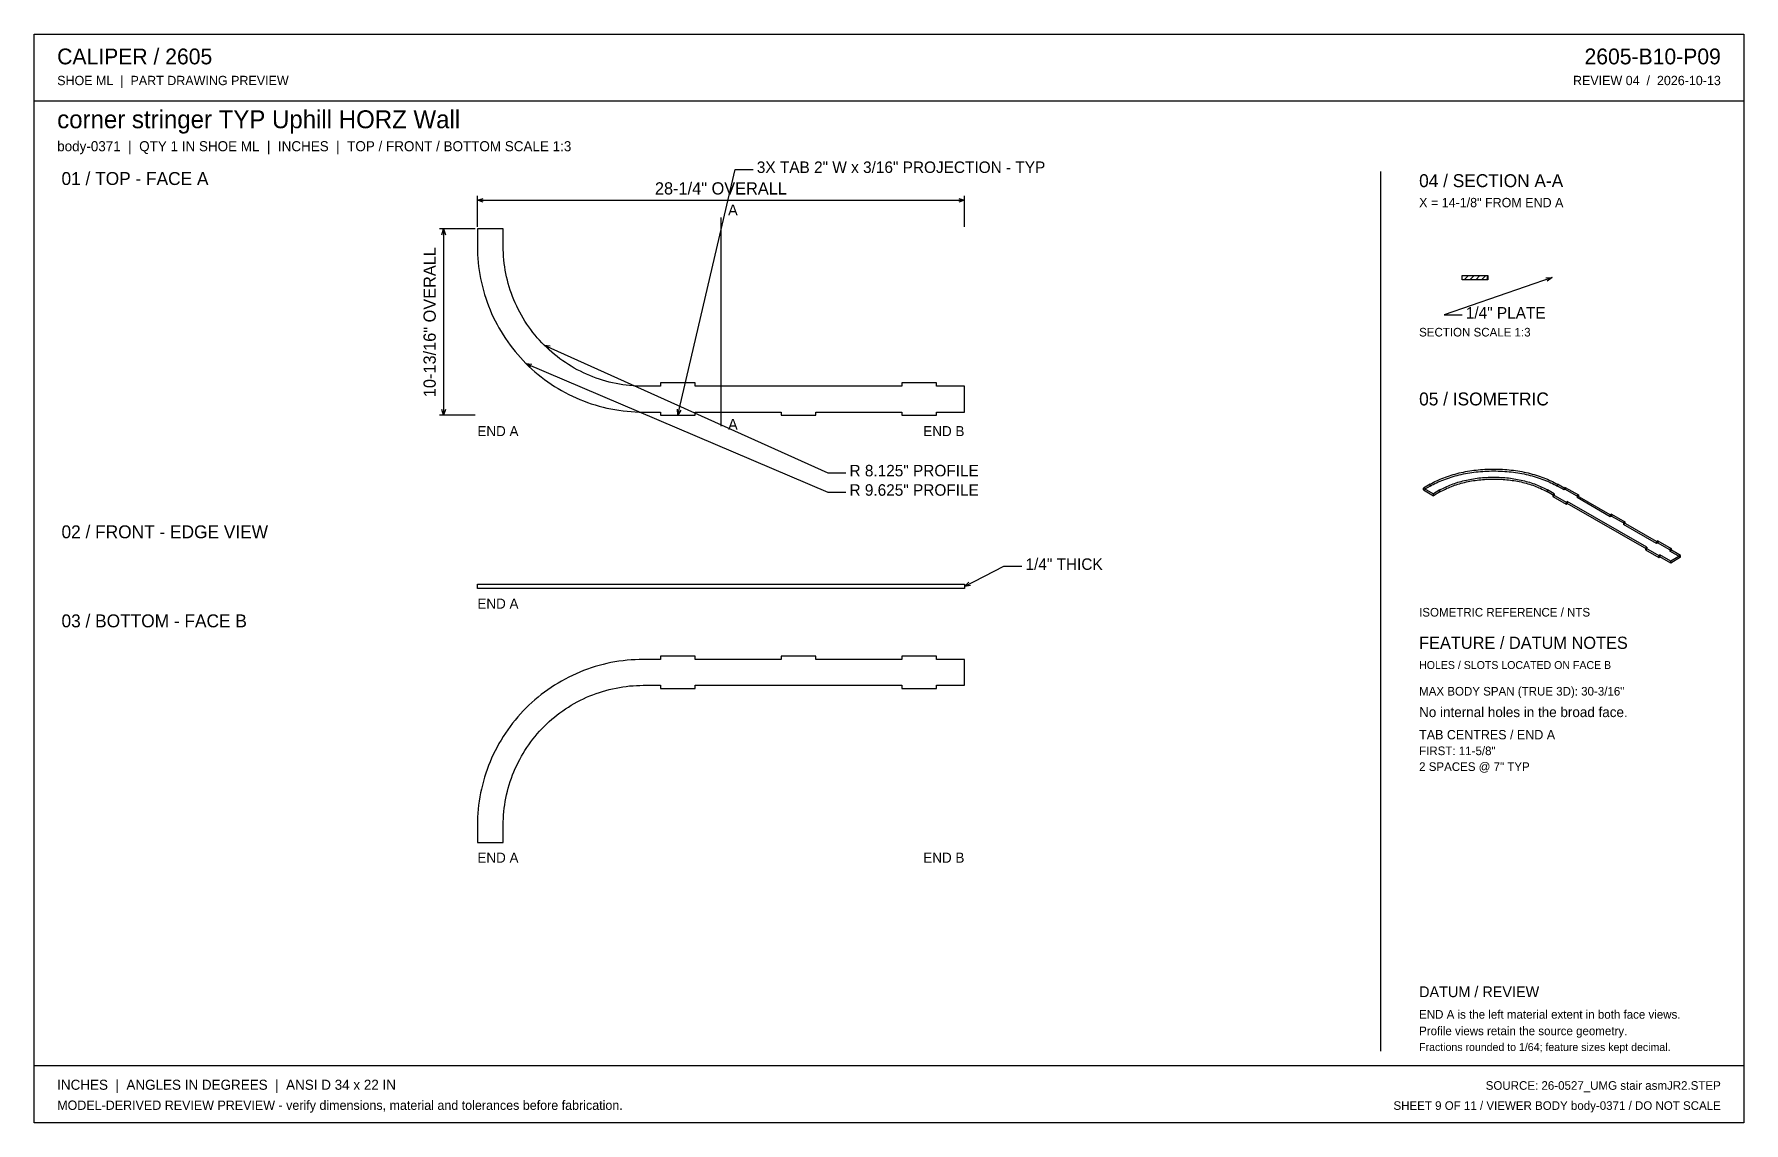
# Model space of a CAD drawing. Header units: inches. Extents: x 1.4 to 100.6, y 1.4 to 64.6.
import ezdxf
from ezdxf.enums import TextEntityAlignment as Align

# ---------------------------------------------------------------- set-up
doc = ezdxf.new("R2010")
doc.units = ezdxf.units.IN
doc.header["$MEASUREMENT"] = 0

msp = doc.modelspace()

# ---------------------------------------------------------------- linework, layer by layer
at = {"layer": 'ANNOTATION'}
for p, q in [((38.75, 42.469), (42.083, 56.74)), ((42.083, 56.74), (43.125, 56.74)), ((27.125, 53.406), (27.125, 55.198)), ((27.125, 54.948), (27.458, 55.052)), ((27.125, 54.948), (55.375, 54.948)), ((27.458, 54.844), (27.125, 54.948)), ((55.042, 55.052), (55.375, 54.948)), ((55.375, 54.948), (55.042, 54.844)), ((55.375, 53.406), (55.375, 55.198)), ((41.25, 53.948), (41.25, 41.844)), ((27, 53.281), (24.917, 53.281)), ((25.062, 52.948), (25.167, 53.281)), ((25.167, 53.281), (25.167, 42.469)), ((25.167, 53.281), (25.271, 52.948)), ((89.458, 50.458), (83.208, 48.292)), ((89.109, 50.448), (89.458, 50.458)), ((89.458, 50.458), (89.178, 50.251)), ((83.208, 48.292), (84.25, 48.292)), ((31.005, 46.536), (47.458, 39.135)), ((31.266, 46.304), (31.005, 46.536)), ((31.005, 46.536), (31.351, 46.494)), ((29.944, 45.475), (47.458, 38.01)), ((30.21, 45.249), (29.944, 45.475)), ((29.944, 45.475), (30.292, 45.44)), ((25.167, 42.469), (25.062, 42.802)), ((25.271, 42.802), (25.167, 42.469)), ((38.75, 42.469), (38.724, 42.817)), ((38.927, 42.77), (38.75, 42.469)), ((27, 42.469), (24.917, 42.469)), ((47.458, 39.135), (48.5, 39.135)), ((47.458, 38.01), (48.5, 38.01)), ((55.375, 32.542), (57.667, 33.708)), ((55.375, 32.542), (55.625, 32.786)), ((57.667, 33.708), (58.708, 33.708)), ((55.719, 32.6), (55.375, 32.542))]:
    msp.add_line(p, q, dxfattribs=at)
at = {"layer": 'OUTLINE'}
for p, q in [((1.417, 64.583), (100.583, 64.583)), ((1.417, 1.417), (1.417, 64.583)), ((100.583, 64.583), (100.583, 1.417)), ((1.417, 60.708), (100.583, 60.708)), ((79.5, 56.625), (79.5, 5.583)), ((28.625, 53.281), (27.125, 53.281)), ((27.125, 53.281), (27.125, 52.281)), ((28.625, 52.281), (28.625, 53.281)), ((27.125, 52.281), (27.128, 52.045)), ((27.128, 52.045), (27.137, 51.809)), ((27.137, 51.809), (27.151, 51.573)), ((27.151, 51.573), (27.171, 51.338)), ((28.627, 52.082), (28.625, 52.281)), ((28.635, 51.883), (28.627, 52.082)), ((28.647, 51.684), (28.635, 51.883)), ((28.664, 51.485), (28.647, 51.684)), ((27.171, 51.338), (27.197, 51.103)), ((27.197, 51.103), (27.229, 50.869)), ((27.229, 50.869), (27.267, 50.636)), ((27.267, 50.636), (27.31, 50.404)), ((28.686, 51.287), (28.664, 51.485)), ((28.713, 51.089), (28.686, 51.287)), ((28.745, 50.892), (28.713, 51.089)), ((28.781, 50.696), (28.745, 50.892)), ((28.822, 50.501), (28.781, 50.696)), ((84.24, 50.583), (85.74, 50.583)), ((84.24, 50.333), (84.24, 50.583)), ((84.365, 50.333), (84.615, 50.583)), ((84.698, 50.333), (84.948, 50.583)), ((85.031, 50.333), (85.281, 50.583)), ((85.365, 50.333), (85.615, 50.583)), ((85.698, 50.333), (85.74, 50.583)), ((85.74, 50.583), (85.74, 50.333)), ((27.31, 50.404), (27.359, 50.172)), ((27.359, 50.172), (27.413, 49.943)), ((27.413, 49.943), (27.474, 49.714)), ((27.474, 49.714), (27.539, 49.487)), ((28.868, 50.307), (28.822, 50.501)), ((28.919, 50.114), (28.868, 50.307)), ((28.975, 49.923), (28.919, 50.114)), ((29.035, 49.733), (28.975, 49.923)), ((29.1, 49.544), (29.035, 49.733)), ((85.74, 50.333), (84.24, 50.333)), ((27.539, 49.487), (27.611, 49.262)), ((27.611, 49.262), (27.688, 49.039)), ((27.688, 49.039), (27.77, 48.817)), ((27.77, 48.817), (27.858, 48.598)), ((27.858, 48.598), (27.951, 48.381)), ((29.169, 49.357), (29.1, 49.544)), ((29.243, 49.172), (29.169, 49.357)), ((29.322, 48.989), (29.243, 49.172)), ((29.405, 48.807), (29.322, 48.989)), ((29.493, 48.628), (29.405, 48.807)), ((29.584, 48.451), (29.493, 48.628)), ((27.951, 48.381), (28.049, 48.166)), ((28.049, 48.166), (28.153, 47.954)), ((28.153, 47.954), (28.262, 47.744)), ((28.262, 47.744), (28.375, 47.537)), ((29.681, 48.276), (29.584, 48.451)), ((29.781, 48.104), (29.681, 48.276)), ((29.886, 47.934), (29.781, 48.104)), ((29.994, 47.767), (29.886, 47.934)), ((30.107, 47.603), (29.994, 47.767)), ((30.224, 47.441), (30.107, 47.603)), ((28.375, 47.537), (28.494, 47.333)), ((28.494, 47.333), (28.618, 47.132)), ((28.618, 47.132), (28.747, 46.934)), ((28.747, 46.934), (28.881, 46.739)), ((28.881, 46.739), (29.019, 46.548)), ((30.345, 47.282), (30.224, 47.441)), ((30.469, 47.127), (30.345, 47.282)), ((30.598, 46.974), (30.469, 47.127)), ((30.73, 46.825), (30.598, 46.974)), ((30.865, 46.679), (30.73, 46.825)), ((31.005, 46.536), (30.865, 46.679)), ((29.019, 46.548), (29.162, 46.36)), ((29.162, 46.36), (29.31, 46.175)), ((29.31, 46.175), (29.462, 45.994)), ((29.462, 45.994), (29.618, 45.817)), ((29.618, 45.817), (29.779, 45.644)), ((29.779, 45.644), (29.944, 45.475)), ((31.147, 46.397), (31.005, 46.536)), ((31.294, 46.261), (31.147, 46.397)), ((31.443, 46.129), (31.294, 46.261)), ((31.596, 46.001), (31.443, 46.129)), ((31.751, 45.876), (31.596, 46.001)), ((31.91, 45.755), (31.751, 45.876)), ((32.072, 45.638), (31.91, 45.755)), ((32.236, 45.526), (32.072, 45.638)), ((29.944, 45.475), (30.113, 45.31)), ((30.113, 45.31), (30.286, 45.15)), ((30.286, 45.15), (30.463, 44.993)), ((30.463, 44.993), (30.644, 44.841)), ((30.644, 44.841), (30.828, 44.693)), ((30.828, 44.693), (31.016, 44.55)), ((32.403, 45.417), (32.236, 45.526)), ((32.573, 45.312), (32.403, 45.417)), ((32.745, 45.212), (32.573, 45.312)), ((32.92, 45.116), (32.745, 45.212)), ((33.097, 45.024), (32.92, 45.116)), ((33.276, 44.936), (33.097, 45.024)), ((33.457, 44.853), (33.276, 44.936)), ((33.641, 44.775), (33.457, 44.853)), ((33.826, 44.701), (33.641, 44.775)), ((34.013, 44.631), (33.826, 44.701)), ((34.201, 44.566), (34.013, 44.631)), ((31.016, 44.55), (31.208, 44.412)), ((31.208, 44.412), (31.403, 44.278)), ((31.403, 44.278), (31.601, 44.15)), ((31.601, 44.15), (31.802, 44.026)), ((31.802, 44.026), (32.006, 43.907)), ((32.006, 43.907), (32.213, 43.793)), ((32.213, 43.793), (32.422, 43.684)), ((32.422, 43.684), (32.635, 43.58)), ((34.391, 44.506), (34.201, 44.566)), ((34.583, 44.451), (34.391, 44.506)), ((34.776, 44.4), (34.583, 44.451)), ((34.97, 44.354), (34.776, 44.4)), ((35.165, 44.312), (34.97, 44.354)), ((35.361, 44.276), (35.165, 44.312)), ((35.558, 44.244), (35.361, 44.276)), ((35.755, 44.217), (35.558, 44.244)), ((35.954, 44.195), (35.755, 44.217)), ((36.152, 44.178), (35.954, 44.195)), ((36.351, 44.166), (36.152, 44.178)), ((36.551, 44.159), (36.351, 44.166)), ((36.75, 44.156), (36.551, 44.159)), ((37.75, 44.156), (36.75, 44.156)), ((39.75, 44.344), (37.75, 44.344)), ((37.75, 44.344), (37.75, 44.156)), ((39.75, 44.156), (39.75, 44.344)), ((51.75, 44.156), (39.75, 44.156)), ((53.75, 44.344), (51.75, 44.344)), ((51.75, 44.344), (51.75, 44.156)), ((53.75, 44.156), (53.75, 44.344)), ((55.375, 44.156), (53.75, 44.156)), ((55.375, 42.656), (55.375, 44.156)), ((32.635, 43.58), (32.85, 43.482)), ((32.85, 43.482), (33.067, 43.389)), ((33.067, 43.389), (33.286, 43.301)), ((33.286, 43.301), (33.507, 43.219)), ((33.507, 43.219), (33.731, 43.142)), ((33.731, 43.142), (33.956, 43.071)), ((33.956, 43.071), (34.183, 43.005)), ((34.183, 43.005), (34.411, 42.945)), ((34.411, 42.945), (34.641, 42.89)), ((34.641, 42.89), (34.872, 42.841)), ((34.872, 42.841), (35.104, 42.798)), ((35.104, 42.798), (35.338, 42.76)), ((35.338, 42.76), (35.572, 42.729)), ((35.572, 42.729), (35.807, 42.703)), ((35.807, 42.703), (36.042, 42.682)), ((36.042, 42.682), (36.278, 42.668)), ((36.278, 42.668), (36.514, 42.659)), ((36.514, 42.659), (36.75, 42.656)), ((36.75, 42.656), (37.75, 42.656)), ((37.75, 42.656), (37.75, 42.469)), ((39.75, 42.469), (39.75, 42.656)), ((39.75, 42.656), (44.75, 42.656)), ((44.75, 42.656), (44.75, 42.469)), ((46.75, 42.469), (46.75, 42.656)), ((46.75, 42.656), (51.75, 42.656)), ((51.75, 42.656), (51.75, 42.469)), ((53.75, 42.469), (53.75, 42.656)), ((53.75, 42.656), (55.375, 42.656)), ((37.75, 42.469), (39.75, 42.469)), ((44.75, 42.469), (46.75, 42.469)), ((51.75, 42.469), (53.75, 42.469)), ((82.763, 38.667), (82.864, 38.713)), ((82.864, 38.713), (82.966, 38.758)), ((82.966, 38.758), (83.069, 38.801)), ((82.966, 38.647), (83.069, 38.69)), ((83.069, 38.801), (83.175, 38.843)), ((83.069, 38.69), (83.175, 38.732)), ((83.175, 38.843), (83.283, 38.883)), ((83.175, 38.732), (83.283, 38.773)), ((83.283, 38.883), (83.392, 38.922)), ((83.283, 38.773), (83.392, 38.811)), ((83.392, 38.922), (83.503, 38.959)), ((83.392, 38.811), (83.503, 38.849)), ((83.503, 38.959), (83.615, 38.995)), ((83.503, 38.849), (83.615, 38.884)), ((83.615, 38.995), (83.729, 39.029)), ((83.615, 38.884), (83.729, 38.918)), ((83.729, 39.029), (83.844, 39.062)), ((83.729, 38.918), (83.844, 38.951)), ((83.844, 39.062), (83.96, 39.093)), ((83.844, 38.951), (83.96, 38.982)), ((83.96, 39.093), (84.078, 39.122)), ((83.96, 38.982), (84.078, 39.011)), ((84.078, 39.122), (84.197, 39.149)), ((84.078, 39.011), (84.197, 39.038)), ((84.197, 39.149), (84.317, 39.175)), ((84.197, 39.038), (84.317, 39.064)), ((84.29, 38.663), (84.39, 38.688)), ((84.317, 39.175), (84.439, 39.199)), ((84.317, 39.064), (84.439, 39.088)), ((84.39, 38.688), (84.49, 38.711)), ((84.439, 39.199), (84.561, 39.221)), ((84.439, 39.088), (84.561, 39.111)), ((84.49, 38.711), (84.592, 38.732)), ((84.561, 39.221), (84.684, 39.242)), ((84.561, 39.111), (84.684, 39.131)), ((84.592, 38.732), (84.694, 38.753)), ((84.684, 39.242), (84.808, 39.261)), ((84.684, 39.131), (84.808, 39.15)), ((84.694, 38.753), (84.797, 38.772)), ((84.797, 38.772), (84.901, 38.789)), ((84.797, 38.661), (84.901, 38.678)), ((84.808, 39.261), (84.933, 39.278)), ((84.808, 39.15), (84.933, 39.167)), ((84.901, 38.789), (85.006, 38.805)), ((84.901, 38.678), (85.006, 38.694)), ((84.933, 39.278), (85.058, 39.293)), ((84.933, 39.167), (85.058, 39.183)), ((85.006, 38.805), (85.111, 38.819)), ((85.006, 38.694), (85.111, 38.709)), ((85.058, 39.293), (85.184, 39.307)), ((85.058, 39.183), (85.184, 39.196)), ((85.111, 38.819), (85.217, 38.832)), ((85.111, 38.709), (85.217, 38.722)), ((85.184, 39.307), (85.311, 39.319)), ((85.184, 39.196), (85.311, 39.208)), ((85.217, 38.832), (85.323, 38.844)), ((85.217, 38.722), (85.323, 38.733)), ((85.311, 39.319), (85.438, 39.329)), ((85.311, 39.208), (85.438, 39.218)), ((85.323, 38.844), (85.43, 38.854)), ((85.323, 38.733), (85.43, 38.743)), ((85.43, 38.854), (85.537, 38.862)), ((85.43, 38.743), (85.537, 38.751)), ((85.438, 39.329), (85.565, 39.337)), ((85.438, 39.218), (85.565, 39.226)), ((85.537, 38.862), (85.645, 38.869)), ((85.537, 38.751), (85.645, 38.758)), ((85.565, 39.337), (85.693, 39.343)), ((85.565, 39.226), (85.693, 39.232)), ((85.645, 38.869), (85.753, 38.874)), ((85.645, 38.758), (85.753, 38.764)), ((85.693, 39.343), (85.821, 39.348)), ((85.693, 39.232), (85.821, 39.237)), ((85.753, 38.874), (85.861, 38.878)), ((85.753, 38.764), (85.861, 38.767)), ((85.821, 39.348), (85.949, 39.35)), ((85.821, 39.237), (85.949, 39.24)), ((85.861, 38.878), (85.969, 38.881)), ((85.861, 38.767), (85.969, 38.77)), ((85.949, 39.35), (86.077, 39.351)), ((85.949, 39.24), (86.077, 39.24)), ((85.969, 38.881), (86.077, 38.881)), ((85.969, 38.77), (86.077, 38.771)), ((86.077, 39.351), (86.205, 39.35)), ((86.077, 39.24), (86.205, 39.24)), ((86.077, 38.881), (86.185, 38.881)), ((86.077, 38.771), (86.185, 38.77)), ((86.185, 38.881), (86.293, 38.878)), ((86.185, 38.77), (86.293, 38.767)), ((86.205, 39.35), (86.333, 39.348)), ((86.205, 39.24), (86.333, 39.237)), ((86.293, 38.878), (86.401, 38.874)), ((86.293, 38.767), (86.401, 38.764)), ((86.333, 39.348), (86.461, 39.343)), ((86.333, 39.237), (86.461, 39.232)), ((86.401, 38.874), (86.509, 38.869)), ((86.401, 38.764), (86.509, 38.758)), ((86.461, 39.343), (86.589, 39.337)), ((86.461, 39.232), (86.589, 39.226)), ((86.509, 38.869), (86.617, 38.862)), ((86.509, 38.758), (86.617, 38.751)), ((86.589, 39.337), (86.716, 39.329)), ((86.589, 39.226), (86.716, 39.218)), ((86.617, 38.862), (86.724, 38.854)), ((86.617, 38.751), (86.724, 38.743)), ((86.716, 39.329), (86.843, 39.319)), ((86.716, 39.218), (86.843, 39.208)), ((86.724, 38.854), (86.831, 38.844)), ((86.724, 38.743), (86.831, 38.733)), ((86.831, 38.844), (86.937, 38.832)), ((86.831, 38.733), (86.937, 38.722)), ((86.843, 39.319), (86.97, 39.307)), ((86.843, 39.208), (86.97, 39.196)), ((86.937, 38.832), (87.043, 38.819)), ((86.937, 38.722), (87.043, 38.709)), ((86.97, 39.307), (87.096, 39.293)), ((86.97, 39.196), (87.096, 39.183)), ((87.043, 38.819), (87.148, 38.805)), ((87.043, 38.709), (87.148, 38.694)), ((87.096, 39.293), (87.221, 39.278)), ((87.096, 39.183), (87.221, 39.167)), ((87.148, 38.805), (87.253, 38.789)), ((87.148, 38.694), (87.253, 38.678)), ((87.221, 39.278), (87.346, 39.261)), ((87.221, 39.167), (87.346, 39.15)), ((87.253, 38.789), (87.357, 38.772)), ((87.253, 38.678), (87.357, 38.661)), ((87.346, 39.261), (87.47, 39.242)), ((87.346, 39.15), (87.47, 39.131)), ((87.357, 38.772), (87.46, 38.753)), ((87.46, 38.753), (87.562, 38.732)), ((87.47, 39.242), (87.593, 39.221)), ((87.47, 39.131), (87.593, 39.111)), ((87.562, 38.732), (87.664, 38.711)), ((87.593, 39.221), (87.715, 39.199)), ((87.593, 39.111), (87.715, 39.088)), ((87.664, 38.711), (87.764, 38.688)), ((87.715, 39.199), (87.836, 39.175)), ((87.715, 39.088), (87.836, 39.064)), ((87.764, 38.688), (87.864, 38.663)), ((87.836, 39.175), (87.957, 39.149)), ((87.836, 39.064), (87.957, 39.038)), ((87.957, 39.149), (88.076, 39.122)), ((87.957, 39.038), (88.076, 39.011)), ((88.076, 39.122), (88.193, 39.093)), ((88.076, 39.011), (88.193, 38.982)), ((88.193, 39.093), (88.31, 39.062)), ((88.193, 38.982), (88.31, 38.951)), ((88.31, 39.062), (88.425, 39.029)), ((88.31, 38.951), (88.425, 38.918)), ((88.425, 39.029), (88.539, 38.995)), ((88.425, 38.918), (88.539, 38.884)), ((88.539, 38.995), (88.651, 38.959)), ((88.539, 38.884), (88.651, 38.849)), ((88.651, 38.959), (88.762, 38.922)), ((88.651, 38.849), (88.762, 38.811)), ((88.762, 38.922), (88.871, 38.883)), ((88.762, 38.811), (88.871, 38.773)), ((88.871, 38.883), (88.979, 38.843)), ((88.871, 38.773), (88.979, 38.732)), ((88.979, 38.843), (89.084, 38.801)), ((88.979, 38.732), (89.084, 38.69)), ((89.084, 38.801), (89.188, 38.758)), ((89.084, 38.69), (89.188, 38.647)), ((89.188, 38.758), (89.29, 38.713)), ((89.29, 38.713), (89.39, 38.667)), ((82.384, 38.468), (82, 38.246)), ((82.384, 38.357), (82, 38.136)), ((82, 38.136), (82, 38.246)), ((82, 38.246), (82.576, 37.914)), ((82, 38.136), (82.576, 37.803)), ((82.384, 38.468), (82.475, 38.52)), ((82.384, 38.357), (82.384, 38.468)), ((82.384, 38.357), (82.475, 38.409)), ((82.475, 38.52), (82.569, 38.57)), ((82.475, 38.409), (82.569, 38.459)), ((82.569, 38.57), (82.665, 38.619)), ((82.569, 38.459), (82.665, 38.508)), ((82.959, 38.136), (82.576, 37.914)), ((82.959, 38.025), (82.576, 37.803)), ((82.576, 37.803), (82.576, 37.914)), ((82.665, 38.619), (82.763, 38.667)), ((82.665, 38.508), (82.763, 38.556)), ((82.763, 38.556), (82.864, 38.602)), ((82.864, 38.602), (82.966, 38.647)), ((82.959, 38.136), (83.037, 38.179)), ((82.959, 38.025), (82.959, 38.136)), ((82.959, 38.025), (83.037, 38.069)), ((83.037, 38.179), (83.116, 38.222)), ((83.037, 38.069), (83.116, 38.111)), ((83.116, 38.222), (83.197, 38.263)), ((83.116, 38.111), (83.197, 38.152)), ((83.197, 38.263), (83.28, 38.303)), ((83.197, 38.152), (83.28, 38.193)), ((83.28, 38.303), (83.364, 38.343)), ((83.28, 38.193), (83.364, 38.232)), ((83.364, 38.343), (83.45, 38.38)), ((83.364, 38.232), (83.45, 38.27)), ((83.45, 38.38), (83.538, 38.417)), ((83.45, 38.27), (83.538, 38.306)), ((83.538, 38.417), (83.627, 38.452)), ((83.538, 38.306), (83.627, 38.342)), ((83.627, 38.452), (83.718, 38.486)), ((83.627, 38.342), (83.718, 38.376)), ((83.718, 38.486), (83.81, 38.519)), ((83.718, 38.376), (83.81, 38.408)), ((83.81, 38.519), (83.904, 38.551)), ((83.81, 38.408), (83.904, 38.44)), ((83.904, 38.551), (83.999, 38.581)), ((83.904, 38.44), (83.999, 38.47)), ((83.999, 38.581), (84.095, 38.609)), ((83.999, 38.47), (84.095, 38.499)), ((84.095, 38.609), (84.192, 38.637)), ((84.095, 38.499), (84.192, 38.526)), ((84.192, 38.637), (84.29, 38.663)), ((84.192, 38.526), (84.29, 38.552)), ((84.29, 38.552), (84.39, 38.577)), ((84.39, 38.577), (84.49, 38.6)), ((84.49, 38.6), (84.592, 38.622)), ((84.592, 38.622), (84.694, 38.642)), ((84.694, 38.642), (84.797, 38.661)), ((87.357, 38.661), (87.46, 38.642)), ((87.46, 38.642), (87.562, 38.622)), ((87.562, 38.622), (87.664, 38.6)), ((87.664, 38.6), (87.764, 38.577)), ((87.764, 38.577), (87.864, 38.552)), ((87.864, 38.663), (87.962, 38.637)), ((87.864, 38.552), (87.962, 38.526)), ((87.962, 38.637), (88.059, 38.609)), ((87.962, 38.526), (88.059, 38.499)), ((88.059, 38.609), (88.155, 38.581)), ((88.059, 38.499), (88.155, 38.47)), ((88.155, 38.581), (88.25, 38.551)), ((88.155, 38.47), (88.25, 38.44)), ((88.25, 38.551), (88.344, 38.519)), ((88.25, 38.44), (88.344, 38.408)), ((88.344, 38.519), (88.436, 38.486)), ((88.344, 38.408), (88.436, 38.376)), ((88.436, 38.486), (88.526, 38.452)), ((88.436, 38.376), (88.526, 38.342)), ((88.526, 38.452), (88.616, 38.417)), ((88.526, 38.342), (88.616, 38.306)), ((88.616, 38.417), (88.703, 38.38)), ((88.616, 38.306), (88.703, 38.27)), ((88.703, 38.38), (88.789, 38.343)), ((88.703, 38.27), (88.789, 38.232)), ((88.789, 38.343), (88.874, 38.303)), ((88.789, 38.232), (88.874, 38.193)), ((88.874, 38.303), (88.957, 38.263)), ((88.874, 38.193), (88.957, 38.152)), ((88.957, 38.263), (89.038, 38.222)), ((88.957, 38.152), (89.038, 38.111)), ((89.038, 38.222), (89.117, 38.179)), ((89.038, 38.111), (89.117, 38.069)), ((89.117, 38.179), (89.195, 38.136)), ((89.117, 38.069), (89.195, 38.025)), ((89.188, 38.647), (89.29, 38.602)), ((89.578, 37.914), (89.195, 38.136)), ((89.195, 38.025), (89.195, 38.136)), ((89.578, 37.803), (89.195, 38.025)), ((89.29, 38.602), (89.39, 38.556)), ((89.39, 38.667), (89.488, 38.619)), ((89.39, 38.556), (89.488, 38.508)), ((89.488, 38.619), (89.584, 38.57)), ((89.488, 38.508), (89.584, 38.459)), ((89.506, 37.873), (89.578, 37.914)), ((89.506, 37.873), (90.274, 37.43)), ((89.506, 37.873), (89.506, 37.762)), ((89.506, 37.762), (89.578, 37.803)), ((89.506, 37.762), (90.274, 37.319)), ((89.578, 37.914), (89.578, 37.803)), ((89.584, 38.57), (89.678, 38.52)), ((89.584, 38.459), (89.678, 38.409)), ((89.678, 38.52), (89.77, 38.468)), ((89.678, 38.409), (89.77, 38.357)), ((90.154, 38.246), (89.77, 38.468)), ((89.77, 38.357), (89.77, 38.468)), ((90.154, 38.136), (89.77, 38.357)), ((90.226, 38.288), (90.154, 38.246)), ((90.154, 38.246), (90.154, 38.136)), ((90.226, 38.177), (90.154, 38.136)), ((90.226, 38.288), (90.226, 38.177)), ((90.226, 38.288), (90.993, 37.845)), ((90.226, 38.177), (90.993, 37.734)), ((90.993, 37.845), (90.921, 37.803)), ((90.921, 37.803), (90.921, 37.693)), ((92.84, 36.696), (90.921, 37.803)), ((90.993, 37.734), (90.921, 37.693)), ((92.84, 36.585), (90.921, 37.693)), ((90.993, 37.845), (90.993, 37.734)), ((90.274, 37.43), (90.346, 37.471)), ((90.274, 37.43), (90.274, 37.319)), ((90.274, 37.319), (90.346, 37.36)), ((94.95, 34.813), (90.346, 37.471)), ((90.346, 37.471), (90.346, 37.36)), ((94.95, 34.702), (90.346, 37.36)), ((92.912, 36.737), (92.84, 36.696)), ((92.84, 36.696), (92.84, 36.585)), ((92.912, 36.737), (93.679, 36.294)), ((92.912, 36.737), (92.912, 36.626)), ((92.912, 36.626), (92.84, 36.585)), ((92.912, 36.626), (93.679, 36.183)), ((93.679, 36.294), (93.607, 36.253)), ((95.526, 35.145), (93.607, 36.253)), ((93.607, 36.253), (93.607, 36.142)), ((93.679, 36.183), (93.607, 36.142)), ((95.526, 35.034), (93.607, 36.142)), ((93.679, 36.294), (93.679, 36.183)), ((94.878, 34.771), (94.95, 34.813)), ((94.878, 34.771), (95.646, 34.328)), ((94.878, 34.771), (94.878, 34.66)), ((94.95, 34.813), (94.95, 34.702)), ((95.598, 35.186), (95.526, 35.145)), ((95.526, 35.145), (95.526, 35.034)), ((95.598, 35.076), (95.526, 35.034)), ((95.598, 35.186), (95.598, 35.076)), ((95.598, 35.186), (96.365, 34.743)), ((95.598, 35.076), (96.365, 34.633)), ((96.365, 34.743), (96.293, 34.702)), ((96.365, 34.743), (96.365, 34.633)), ((94.878, 34.66), (94.95, 34.702)), ((94.878, 34.66), (95.646, 34.217)), ((95.646, 34.328), (95.718, 34.37)), ((95.646, 34.328), (95.646, 34.217)), ((95.646, 34.217), (95.718, 34.259)), ((95.718, 34.37), (95.718, 34.259)), ((96.341, 34.01), (95.718, 34.37)), ((96.341, 33.899), (95.718, 34.259)), ((96.917, 34.342), (96.293, 34.702)), ((96.293, 34.702), (96.293, 34.591)), ((96.365, 34.633), (96.293, 34.591)), ((96.917, 34.231), (96.293, 34.591)), ((96.917, 34.342), (96.341, 34.01)), ((96.917, 34.231), (96.341, 33.899)), ((96.341, 33.899), (96.341, 34.01)), ((96.917, 34.231), (96.917, 34.342)), ((27.125, 32.667), (55.375, 32.667)), ((27.125, 32.417), (27.125, 32.667)), ((55.375, 32.417), (27.125, 32.417)), ((55.375, 32.667), (55.375, 32.417)), ((33.731, 27.816), (33.507, 27.739)), ((33.956, 27.888), (33.731, 27.816)), ((34.183, 27.953), (33.956, 27.888)), ((34.411, 28.014), (34.183, 27.953)), ((34.641, 28.068), (34.411, 28.014)), ((34.872, 28.117), (34.641, 28.068)), ((35.104, 28.16), (34.872, 28.117)), ((35.338, 28.198), (35.104, 28.16)), ((35.572, 28.23), (35.338, 28.198)), ((35.807, 28.256), (35.572, 28.23)), ((36.042, 28.276), (35.807, 28.256)), ((36.278, 28.29), (36.042, 28.276)), ((36.514, 28.299), (36.278, 28.29)), ((36.75, 28.302), (36.514, 28.299)), ((37.75, 28.302), (36.75, 28.302)), ((39.75, 28.49), (37.75, 28.49)), ((37.75, 28.49), (37.75, 28.302)), ((39.75, 28.302), (39.75, 28.49)), ((44.75, 28.302), (39.75, 28.302)), ((46.75, 28.49), (44.75, 28.49)), ((44.75, 28.49), (44.75, 28.302)), ((46.75, 28.302), (46.75, 28.49)), ((51.75, 28.302), (46.75, 28.302)), ((53.75, 28.49), (51.75, 28.49)), ((51.75, 28.49), (51.75, 28.302)), ((53.75, 28.302), (53.75, 28.49)), ((55.375, 28.302), (53.75, 28.302)), ((55.375, 26.802), (55.375, 28.302)), ((31.601, 26.809), (31.403, 26.68)), ((31.802, 26.933), (31.601, 26.809)), ((32.006, 27.052), (31.802, 26.933)), ((32.213, 27.166), (32.006, 27.052)), ((32.422, 27.274), (32.213, 27.166)), ((32.635, 27.378), (32.422, 27.274)), ((32.85, 27.476), (32.635, 27.378)), ((33.067, 27.569), (32.85, 27.476)), ((33.286, 27.657), (33.067, 27.569)), ((33.507, 27.739), (33.286, 27.657)), ((35.954, 26.763), (36.152, 26.78)), ((36.152, 26.78), (36.351, 26.792)), ((36.351, 26.792), (36.551, 26.8)), ((36.551, 26.8), (36.75, 26.802)), ((36.75, 26.802), (37.75, 26.802)), ((37.75, 26.802), (37.75, 26.615)), ((39.75, 26.615), (39.75, 26.802)), ((39.75, 26.802), (51.75, 26.802)), ((51.75, 26.802), (51.75, 26.615)), ((53.75, 26.615), (53.75, 26.802)), ((53.75, 26.802), (55.375, 26.802)), ((30.286, 25.809), (30.113, 25.648)), ((30.463, 25.965), (30.286, 25.809)), ((30.644, 26.117), (30.463, 25.965)), ((30.828, 26.265), (30.644, 26.117)), ((31.016, 26.408), (30.828, 26.265)), ((31.208, 26.546), (31.016, 26.408)), ((31.403, 26.68), (31.208, 26.546)), ((32.745, 25.747), (32.92, 25.843)), ((32.92, 25.843), (33.097, 25.935)), ((33.097, 25.935), (33.276, 26.022)), ((33.276, 26.022), (33.457, 26.105)), ((33.457, 26.105), (33.641, 26.184)), ((33.641, 26.184), (33.826, 26.258)), ((33.826, 26.258), (34.013, 26.327)), ((34.013, 26.327), (34.201, 26.392)), ((34.201, 26.392), (34.391, 26.452)), ((34.391, 26.452), (34.583, 26.508)), ((34.583, 26.508), (34.776, 26.559)), ((34.776, 26.559), (34.97, 26.605)), ((34.97, 26.605), (35.165, 26.646)), ((35.165, 26.646), (35.361, 26.682)), ((35.361, 26.682), (35.558, 26.714)), ((35.558, 26.714), (35.755, 26.741)), ((35.755, 26.741), (35.954, 26.763)), ((37.75, 26.615), (39.75, 26.615)), ((51.75, 26.615), (53.75, 26.615)), ((29.462, 24.964), (29.31, 24.783)), ((29.618, 25.141), (29.462, 24.964)), ((29.779, 25.314), (29.618, 25.141)), ((29.944, 25.483), (29.779, 25.314)), ((30.113, 25.648), (29.944, 25.483)), ((31.294, 24.697), (31.443, 24.829)), ((31.443, 24.829), (31.596, 24.958)), ((31.596, 24.958), (31.751, 25.082)), ((31.751, 25.082), (31.91, 25.203)), ((31.91, 25.203), (32.072, 25.32)), ((32.072, 25.32), (32.236, 25.433)), ((32.236, 25.433), (32.403, 25.542)), ((32.403, 25.542), (32.573, 25.646)), ((32.573, 25.646), (32.745, 25.747)), ((28.618, 23.826), (28.494, 23.625)), ((28.747, 24.024), (28.618, 23.826)), ((28.881, 24.219), (28.747, 24.024)), ((29.019, 24.411), (28.881, 24.219)), ((29.162, 24.599), (29.019, 24.411)), ((29.31, 24.783), (29.162, 24.599)), ((30.345, 23.676), (30.469, 23.832)), ((30.469, 23.832), (30.598, 23.984)), ((30.598, 23.984), (30.73, 24.133)), ((30.73, 24.133), (30.865, 24.28)), ((30.865, 24.28), (31.005, 24.422)), ((31.005, 24.422), (31.147, 24.562)), ((31.147, 24.562), (31.294, 24.697)), ((28.153, 23.005), (28.049, 22.792)), ((28.262, 23.214), (28.153, 23.005)), ((28.375, 23.421), (28.262, 23.214)), ((28.494, 23.625), (28.375, 23.421)), ((29.681, 22.682), (29.781, 22.854)), ((29.781, 22.854), (29.886, 23.024)), ((29.886, 23.024), (29.994, 23.191)), ((29.994, 23.191), (30.107, 23.356)), ((30.107, 23.356), (30.224, 23.517)), ((30.224, 23.517), (30.345, 23.676)), ((27.688, 21.92), (27.611, 21.696)), ((27.77, 22.141), (27.688, 21.92)), ((27.858, 22.36), (27.77, 22.141)), ((27.951, 22.578), (27.858, 22.36)), ((28.049, 22.792), (27.951, 22.578)), ((29.243, 21.786), (29.322, 21.97)), ((29.322, 21.97), (29.405, 22.151)), ((29.405, 22.151), (29.493, 22.33)), ((29.493, 22.33), (29.584, 22.507)), ((29.584, 22.507), (29.681, 22.682)), ((27.413, 21.016), (27.359, 20.786)), ((27.474, 21.244), (27.413, 21.016)), ((27.539, 21.471), (27.474, 21.244)), ((27.611, 21.696), (27.539, 21.471)), ((28.868, 20.651), (28.919, 20.844)), ((28.919, 20.844), (28.975, 21.036)), ((28.975, 21.036), (29.035, 21.226)), ((29.035, 21.226), (29.1, 21.414)), ((29.1, 21.414), (29.169, 21.601)), ((29.169, 21.601), (29.243, 21.786)), ((27.197, 19.855), (27.171, 19.62)), ((27.229, 20.089), (27.197, 19.855)), ((27.267, 20.323), (27.229, 20.089)), ((27.31, 20.555), (27.267, 20.323)), ((27.359, 20.786), (27.31, 20.555)), ((28.686, 19.672), (28.713, 19.869)), ((28.713, 19.869), (28.745, 20.066)), ((28.745, 20.066), (28.781, 20.262)), ((28.781, 20.262), (28.822, 20.457)), ((28.822, 20.457), (28.868, 20.651)), ((27.128, 18.913), (27.125, 18.677)), ((27.137, 19.149), (27.128, 18.913)), ((27.151, 19.385), (27.137, 19.149)), ((27.171, 19.62), (27.151, 19.385)), ((28.625, 18.677), (28.627, 18.876)), ((28.627, 18.876), (28.635, 19.076)), ((28.635, 19.076), (28.647, 19.275)), ((28.647, 19.275), (28.664, 19.473)), ((28.664, 19.473), (28.686, 19.672)), ((27.125, 18.677), (27.125, 17.677)), ((28.625, 17.677), (28.625, 18.677)), ((27.125, 17.677), (28.625, 17.677)), ((1.417, 4.75), (100.583, 4.75)), ((100.583, 1.417), (1.417, 1.417))]:
    msp.add_line(p, q, dxfattribs=at)

# ---------------------------------------------------------------- texts
at = {"layer": 'ANNOTATION'}
for s, height, p in [('CALIPER / 2605', 0.91667, (2.75, 62.833)), ('SHOE ML  |  PART DRAWING PREVIEW', 0.54167, (2.75, 61.625)), ('corner stringer TYP Uphill HORZ Wall', 1.04167, (2.75, 59.125)), ('body-0371  |  QTY 1 IN SHOE ML  |  INCHES  |  TOP / FRONT / BOTTOM SCALE 1:3', 0.58333, (2.75, 57.792)), ('01 / TOP - FACE A', 0.75, (3, 55.833)), ('3X TAB 2" W x 3/16" PROJECTION - TYP', 0.66667, (43.333, 56.531)), ('04 / SECTION A-A', 0.75, (81.75, 55.708)), ('A', 0.625, (41.667, 54.073)), ('X = 14-1/8" FROM END A', 0.54167, (81.75, 54.542)), ('1/4" PLATE', 0.6667, (84.458, 48.083)), ('SECTION SCALE 1:3', 0.5, (81.75, 47.042)), ('05 / ISOMETRIC', 0.75, (81.75, 43.042)), ('END A', 0.5833, (27.125, 41.26)), ('A', 0.625, (41.667, 41.635)), ('R 8.125" PROFILE', 0.66667, (48.708, 38.927)), ('R 9.625" PROFILE', 0.66667, (48.708, 37.802)), ('02 / FRONT - EDGE VIEW', 0.75, (3, 35.333)), ('1/4" THICK', 0.6667, (58.917, 33.5)), ('END A', 0.5833, (27.125, 31.25)), ('03 / BOTTOM - FACE B', 0.75, (3, 30.167)), ('ISOMETRIC REFERENCE / NTS', 0.5, (81.75, 30.792)), ('FEATURE / DATUM NOTES', 0.70833, (81.75, 28.917)), ('HOLES / SLOTS LOCATED ON FACE B', 0.45833, (81.75, 27.75)), ('MAX BODY SPAN (TRUE 3D): 30-3/16"', 0.5, (81.75, 26.208)), ('No internal holes in the broad face.', 0.58333, (81.75, 24.958)), ('TAB CENTRES / END A', 0.54167, (81.75, 23.667)), ('FIRST: 11-5/8"', 0.5, (81.75, 22.75)), ('2 SPACES @ 7" TYP', 0.5, (81.75, 21.833)), ('END A', 0.5833, (27.125, 16.51)), ('DATUM / REVIEW', 0.625, (81.75, 8.708)), ('END A is the left material extent in both face views.', 0.5, (81.75, 7.458)), ('Profile views retain the source geometry.', 0.5, (81.75, 6.5)), ('Fractions rounded to 1/64; feature sizes kept decimal.', 0.45833, (81.75, 5.583)), ('INCHES  |  ANGLES IN DEGREES  |  ANSI D 34 x 22 IN', 0.58333, (2.75, 3.333)), ('MODEL-DERIVED REVIEW PREVIEW - verify dimensions, material and tolerances before fabrication.', 0.54167, (2.75, 2.167))]:
    msp.add_text(s, height=height, dxfattribs=at).set_placement(p)
for s, height, p in [('2605-B10-P09', 0.91667, (99.25, 62.833)), ('REVIEW 04  /  2026-10-13', 0.54167, (99.25, 61.625)), ('END B', 0.5833, (55.375, 41.26)), ('END B', 0.5833, (55.375, 16.51)), ('SOURCE: 26-0527_UMG stair asmJR2.STEP', 0.5, (99.25, 3.333)), ('SHEET 9 OF 11 / VIEWER BODY body-0371 / DO NOT SCALE', 0.5, (99.25, 2.167))]:
    msp.add_text(s, height=height, dxfattribs=at).set_placement(p, align=Align.RIGHT)
msp.add_text('28-1/4" OVERALL', height=0.70833, dxfattribs=at).set_placement((41.25, 55.281), align=Align.CENTER)
msp.add_text('10-13/16" OVERALL', height=0.70833, rotation=90, dxfattribs=at).set_placement((24.708, 47.875), align=Align.CENTER)

doc.saveas('drawing.dxf')
